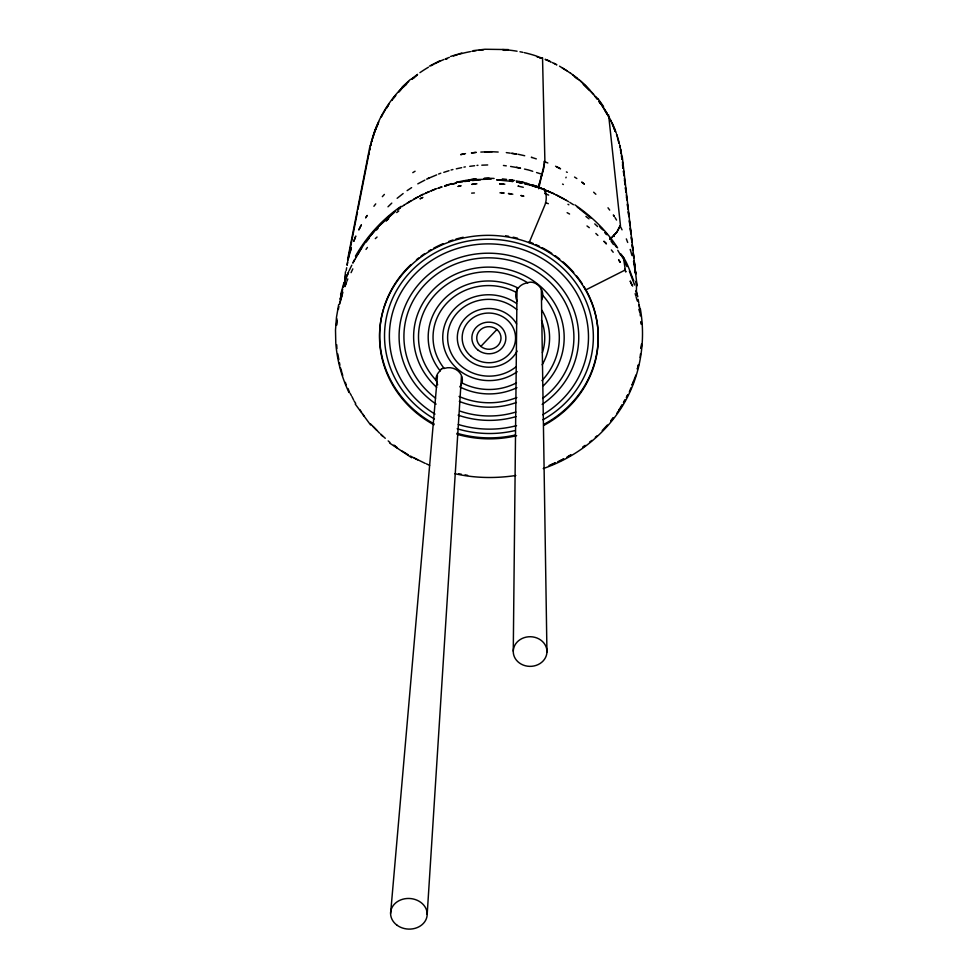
<?xml version="1.0" encoding="UTF-8"?>
<svg xmlns="http://www.w3.org/2000/svg" width="978" height="978" viewBox="0 0 978 978"><rect width="100%" height="100%" fill="white"/><g stroke="black" fill="none" stroke-linecap="round" stroke-linejoin="round"><path stroke-width="1.47" d="M437.667 384.843L435.907 379.598A13.252 12.237 4.4 0 1 440.137 370.833A60.709 56.467 2.2 0 1 443.181 300.05A60.709 56.467 2.2 0 1 518.193 288.143A13.46 12.616 -0.5 0 1 527.228 282.923C534.575 279.561 543.634 287.923 542.643 295.772A13.46 12.616 -0.5 0 1 541.69 300.05M513.267 651.14L517.032 288.718M516.47 382.85A55.844 51.944 2.2 0 1 462.032 382.948L460.956 384.806M636.409 292.214L636.531 285.931M336.469 325.319L336.97 318.95M517.362 301.432A13.46 12.616 -0.5 0 1 516.005 292.899L516.897 289.439L518.193 288.143M427.19 914.32L461.445 376.322M345.21 281.456L345.699 274.818M538.67 188.766L544.893 161.211L542.533 57.714L542.191 58.252M344.525 284.133L345.478 271.798M345.43 278.534L345.723 274.671M336.566 325.124L336.933 320.662M368.889 154.096L369.085 153.167L368.865 154.231M390.613 913.342L437.459 375.576M640.113 357.581L640.492 353.877M641.042 348.449L641.495 344.024M435.907 380.124L435.98 380.161A70.416 65.502 2.2 0 1 434.697 295.148A70.416 65.502 2.2 0 1 524.673 281.016L527.814 282.789M538.695 187.972C539.061 179.866 545.907 167.128 544.012 161.407L547.827 162.996M641.177 348.412L641.617 345.43M369.904 149.475L370.136 148.02L369.611 150.6M538.915 185.783L538.695 187.14L545.565 190.025M340.368 299.244L340.796 296.725M346.163 270.649L346.664 267.74M347.117 265.062L347.74 261.407M338.694 304.5L336.481 317.239L335.503 330.075L335.784 343.082C337.104 360.21 341.628 377.007 348.987 392.52M340.393 299.134L340.857 296.517L340.295 299.292M347.129 265.014L347.569 262.471M440.137 370.833L440.834 369.623A2.408 1.002 -37.2 0 1 441.371 369.061M338.339 309.476L338.889 306.566M347.606 259.573L370.112 145.392M347.948 260.185L357.459 212.043M357.96 209.329L369.158 152.495M370.735 145.722L371.285 143.216M371.567 141.957L372.985 136.834M339.635 304.182L342.887 292.202M539.086 184.879L539.391 183.546M462.032 382.948L462.154 382.386A13.252 12.237 4.4 0 0 457.826 370.76A13.252 12.237 4.4 0 0 444.807 368.29L442.288 368.486M638.365 364.843L637.326 369.171L638.561 364.88M542.594 171.81L542.924 170.539M348.021 259.928L349.574 254.194M349.892 253.009L351.175 248.241M341.077 295.197L341.725 292.838M343.351 286.823L344.354 283.131M349.916 252.947L351.359 247.691M340.601 294.83L344.024 282.422M341.126 294.928L342.691 289.28M343.4 286.713L344.537 282.569M541.054 177.189L541.898 174.304M541.152 177.128L542.191 173.595M370.638 145.013L371.017 143.778M372.728 138.155L373.902 134.341M374.329 132.91L375.21 130.037M339.513 303.363L341.787 295.992M371.371 142.054L371.958 140.196M373.339 135.869L375.149 130.16M565.895 177.813L566.115 177.177M460.137 386.591L460.858 385.014M374.782 131.92L376.114 128.289M376.554 127.079L378.767 121.944M344.928 286.664L346.505 282.41L344.953 285.747M346.933 281.248L347.801 278.913M353.828 241.211L355.564 236.603M344.464 282.85L346.652 277.067M347.092 275.869L348.449 272.3M353.853 241.163L355.809 236.028M347.129 275.82L348.559 272.067M629.343 391.933L630.981 387.728M632.057 384.941L634.759 378.021M635.138 377.043L635.883 375.112M538.829 186.798L531.127 184.683L536.127 186.199M545.528 202.727L548.365 203.681M545.431 193.681L545.418 191.309L543.927 189.145M375.589 129.182L376.762 126.517M626.507 397.643L627.778 394.77L626.348 397.374M632.118 384.977L633.903 380.955M375.246 129.927L378.229 123.436M381.872 115.502L381.237 116.883L382.948 113.888M351.065 272.654L352.813 268.889M358.889 229.793L361.053 225.368M349.036 270.82L351.787 265.209M352.911 262.935L354.586 259.512M358.926 229.732L361.383 224.769M352.985 262.813L359.415 251.664M383.51 112.898L385.662 109.133M620.59 407.814L622.032 405.21M624.905 399.99L623.463 402.606L624.979 400.124M365.699 217.776L366.994 215.673M355.906 256.713L366.139 241.089M616.91 413.278L618.047 411.432M622.081 404.855L618.622 410.503L619.93 408.706M365.796 217.654L367.166 215.441M355.442 256.187C366.726 236.456 382.349 219.243 401.078 206.334M358.082 253.84L361.64 248.106M386.383 108.35L387.826 106.076L386.383 108.118M387.3 106.59L388.963 104.267M393.865 97.458L391.872 100.221L392.337 99.658M366.004 249.39L367.41 247.434M610.675 421.31L613.292 417.753L610.773 420.858M368.755 237.63L374.268 231.114M366.237 242.006L369.305 237.923M373.914 206.272L375.735 203.876M367.765 239.035L380.955 223.693L394.134 212.226M607.424 424.99L602.203 430.564M393.205 98.619L395.821 95.502M609.979 239.463L617.057 231.872L620.455 225.539L608.609 114.915L607.913 114.805M610.162 239.219L616.825 232.165L620.04 225.759M402.361 87.934L398.779 91.944L401.469 88.937M378.131 226.872L395.503 211.346M376.481 230.026L378.193 228.143M382.337 196.664L384.391 194.414M402.899 87.604L406.518 84.145M480.846 346.408A12.139 11.296 2.2 0 0 500.773 340.258A12.139 11.296 2.2 0 0 484.99 327.251A12.139 11.296 2.2 0 0 480.846 346.408L496.885 329.537M387.997 206.798L391.787 203.106M389.721 215.979L386.506 219.048L388.645 217.116M402.19 87.018L410.589 79.267M386.151 220.869L388.034 219.133M386.359 220.698L388.743 218.559M375.307 238.608L377.056 237.043M404.941 85.392L406.567 84.035M417.288 75.049L415.027 76.944M582.864 447.423L585.088 445.601M595.309 437.264L597.155 435.76M397.141 198.302L403.132 193.546M397.643 209.708L400.014 207.813M441.396 369.085L442.178 368.547M397.618 209.585L399.941 207.813M396.689 212.556L398.743 211.003M397.643 209.744L400.026 207.959M411.836 79.291L414.501 77.323L412.655 78.619M582.986 446.983L585.162 445.381M589.6 442.105L591.873 440.418M407.105 190.624L411.628 187.629M401.579 206.798L403.828 205.319M407.203 203.118L411.09 200.576M567.13 457.313L570.761 455.027M412.789 172.641L415.075 171.236M404.122 205.025L418.67 196.554L413.89 199.084M560.443 460.76L563.683 458.939L557.717 461.75M567.24 456.934L570.785 454.941M417.802 183.852L424.868 180.111M419.709 195.991L422.851 194.316M606.751 112.666L599.893 102.115L611.433 121.345M608.12 115.783L608.243 115.098M429.476 66.101L439.794 60.819M427.863 178.583L429.134 177.935M420.063 198.791L422.362 197.617M614.38 234.916L613.695 235.27L614.331 236.444M419.794 195.979L429.574 191.456L425.723 193.106M420.357 198.668L422.863 197.422M551.506 464.684L555.333 462.875L549.025 465.491M623.683 259.965L623.512 257.483L620.321 253.657C627.46 260.992 629.759 271.847 633.83 280.979M426.604 179.108L436.677 174.879M435.21 189.109L430.748 190.991L436.799 188.607M440.797 173.216L438.609 174.011M543.23 468.572C571.837 458.706 597.521 440.381 615.614 416.078L615.7 415.968C638.5 385.613 646.91 345.967 640.333 308.755M444.88 185.759L447.264 184.964M446.274 185.307L451.433 183.583M445.711 59.303L447.154 58.827M443.792 172.348L448.988 170.71M438.132 188.179L442.044 186.92L438.413 187.959M444.525 186.126L448.058 184.989M452.9 169.524L451.078 170.001M450.601 56.443L461.787 53.044M444.611 186.126L449.635 184.634M459.464 181.651L456.31 182.409L464 180.612M450.98 184.329L456.359 183.118L451.225 184.17M456.31 168.827L461.665 167.654M460.662 154.61L464.305 153.827M465.32 166.871L463.927 167.116M458.046 186.407L460.577 185.869M460.895 154.585L465.491 153.632M460.235 182.324L462.814 181.798M458.291 186.37L461.066 185.808M464.88 180.514L475.284 178.974M468.853 179.928L476.518 178.852M465.552 181.419L469.672 180.869L464.354 181.48M472.191 180.527L474.721 180.184M469.758 166.346L474.611 165.722M476.347 152.336L471.42 152.947L475.491 152.47M477.949 165.306L477.007 165.392M471.787 184.365L475.626 183.901M473.254 50.648L484.917 49.255L508.413 49.585M515.809 475.504C495.589 478.523 474.782 478.242 454.819 473.67M473.596 180.417L477.716 179.94M472.056 184.365L476.922 183.803M471.64 193.131L474.416 192.947M483.927 178.473L487.631 178.253M484.244 178.485L489.171 178.24M476.213 180.111L480.381 179.915M481.799 165.184L487.692 164.952M480.834 152.067L490.956 151.688M484.77 151.908L492.252 151.7M477.582 179.512L491.164 179.121M503.413 50.281L505.528 50.33M488.413 178.277L494.098 178.448M501.934 180.074L496.665 179.866L512.778 181.492M491.604 151.712L498.181 152.042M499.611 183.876L503.45 184.06M499.954 192.8L504.147 193.033L501.201 192.617M499.892 183.913L504.844 184.194M502.362 178.901L506.653 179.414M509.465 179.744L512.276 180.086M510.174 181.126L512.802 181.456M509.33 179.769L514.391 180.441M506.311 152.605L510.235 153.143M516.396 153.974L511.531 153.314L516.934 154.096M503.438 165.465L506.298 165.857M510.589 166.443L520.516 168.179L516.531 167.262M508.462 193.644L511.347 194.047M458.719 473.829L461.31 474.196M517.949 182.25L516.677 182.067L522.118 183.241L519.33 182.568M518.658 186.199L517.949 186.089L523.291 187.287M508.572 193.448L512.814 194.206M521.103 195.686L523.853 196.175L521.091 195.429M465.1 474.868L467.606 475.369M516.188 180.906L524.355 182.617M527.399 184.39L524.783 183.827L531.03 185.307M518.279 154.292L524.709 155.746M524.501 169.072L528.487 169.964M519.037 181.505L526.714 183.241M532.02 157.458L531.323 157.299L536.323 158.888M536.983 56.822L538.096 57.127M526.934 183.399L529.734 184.255M529.856 185.025L536.494 187.091L532.399 185.759M537.778 187.495L540.357 188.289M536.543 172.531L540.577 173.815M529.391 170.221L532.741 171.309M538.964 187.898L542.68 189.121M542.362 58.301L535.541 55.734A127.592 122.079 2.2 0 0 524.269 52.641M539.722 57.849L541.017 58.338L540.211 58.008M425.137 463.352L414.11 457.949M538.768 187.275L541.494 188.375M543.976 189.659L554.11 193.815M544.697 193.448L548.658 195.087M555.577 166.236L560.541 168.803L556.885 166.92M543.756 189.475L554.343 193.925M417.606 459.831L410.467 456.078M426.31 463.816L429.635 465.332M552.118 62.494L556.861 64.866L554.208 63.362M555.614 194.573L568.597 201.639M547.79 190.967L550.308 192.25M555.443 194.512L564.086 198.986M565.321 199.622L566.017 199.989M567.973 204.316L568.854 204.781M566.409 171.92L567.264 172.36M562.558 184.072L563.365 184.5M408.376 454.88L402.288 451.151M567.13 212.678L569.575 214.035M562.362 67.971L567.093 70.881M411.689 457.728L389.623 443.071M559.514 66.174L566.824 70.783M569.807 202.409L573.45 204.72M574.551 177.055L576.837 178.522M397.031 447.472L393.804 445.198L397.435 448.083M567.949 71.48L570.003 72.934M573.071 75.098L577.436 78.436M577.252 207.153L578.463 208.021M574.905 204.867C591.678 216.309 606.58 230.735 617.607 247.85M579.624 208.986L590.296 217.507M581.861 182.177L584.233 183.901M586.996 225.967L589.306 227.691M585.908 216.444L589.013 218.852M581.873 182.25L584.269 184.108M570.529 73.105L577.216 78.338M579.893 80.428L578.255 79.145L585.406 85.343L597.644 99.181M575.088 77.201L577.362 78.973M379.623 433.193L373.07 426.481M380.76 434.22L385.283 438.291M388.168 440.895L389.916 442.472M594.758 223.876L597.619 226.541M588.903 216.101L591.042 218.094M593.646 192.201L595.859 194.267M580.724 81.076L593.622 94.255M583.854 84.609L590.052 90.551M595.846 233.473L597.9 235.453M582.876 83.717L589.208 89.964M370.601 423.951L376.811 430.32M380.674 434.269L382.777 436.42M544.196 189.133C546.714 193.607 546.873 200.038 544.917 205.001L529.135 242.691L529.135 241.872A109.279 101.663 2.2 0 1 533.108 243.436M601.604 228.265L603.438 230.405M605.284 232.544L607.118 234.683M599.832 226.823L601.507 228.766M604.82 232.63L606.446 234.524M542.656 295.222L544.954 297.911A70.416 65.502 2.2 0 1 541.922 380.625M596.14 97.225L597.558 98.9M595.076 96.492L597.509 99.353M370.589 424.99L355.21 404.024M611.36 249.916L613.194 252.251M598.817 101.382L600.639 103.717L599.098 101.443M609.649 237.984L612.252 241.493M614.856 244.989L616.592 247.324M611.103 241.297L613.499 244.537M607.998 207.788L609.685 210.087M614.16 216.15L613.316 215.001L614.343 216.407M617.766 250.319L620.834 255.392M597.888 98.546L603.56 106.492M621.433 255.478L622.839 257.569M354.109 401.004L355.723 403.437M359.855 409.66L361.518 412.166M362.85 414.183L364.195 416.2M621.543 255.588L622.949 257.899M615.003 217.532L616.531 220.062M604.795 110.123L606.788 113.521M609.245 117.715L608.817 116.993L609.453 118.167M350.161 393.437L351.359 395.54M606.152 112.054L607.497 114.524M610.798 120.636L613.108 125.881M624.587 261.811L626.959 266.554M620.345 226.383L622.057 229.83M351.958 396.591L353.571 399.904M630.297 281.224L632.619 286.114M630.248 281.236L631.837 284.965M612.521 124.756L615.125 130.954M348.009 388.535L349.562 392.398M629.392 271.114L634.135 283.767M626.336 238.889L627.693 242.458M634.319 284.415L634.551 285.038M630.517 250.026L630.284 249.414L631.971 255.527M340.381 367.581L341.701 371.518M345.344 382.349L346.126 384.709M636.177 297.3L637.375 301.077M623.402 257.251L625.174 269.121A2.469 0.782 -29.3 0 1 623.072 271.077L585.577 290.014L585.529 289.158M617.436 137.531L618.988 143.436M637.583 296.175L636.067 290.723L637.693 296.811M635.162 293.608L635.834 296.065M616.519 134.292L617.008 136.076M633.707 262.031L633.548 261.419L635.578 273.033L635.223 270.026M342.043 372.826L342.703 375.442M337.752 353.853L338.865 359.684M339.427 362.606L339.904 365.087M620.614 150.209L621.03 152.507L620.651 149.548M621.507 155.172L622.094 159.255L621.592 156.333M638.145 299.378L638.817 303.229M639.062 304.623L639.551 307.41M639.16 309.28L639.673 312.226M620.04 147.299L619.636 144.952A127.592 122.079 2.2 0 1 621.922 157.213M620.468 149.817L621.128 153.607M634.636 267.642L635.724 274.219L635.187 269.683M639.025 304.464L639.636 308.18M639.38 308.962L639.698 311.456M641.055 321.75L641.397 324.39L641.299 321.542M621.531 156.37L621.935 159.39M623.047 168.179L622.485 164.646M623.402 171.199L623.952 175.747M624.49 180.294L625.04 184.842M625.394 187.874L625.944 192.409M626.482 196.957L626.849 199.989M627.387 204.536L627.937 209.084M628.304 212.104L628.842 216.651M629.38 221.199L629.93 225.747M630.297 228.779L630.834 233.314M631.372 237.862L631.922 242.41M632.289 245.441L632.827 249.989M633.194 253.009L633.732 257.556M634.282 262.104L634.82 266.652M622.326 157.165L637.008 285.344M622.46 161.822L623.169 167.837M623.524 170.844L624.05 175.355M624.404 178.351L625.113 184.365M625.468 187.373L626.006 191.884M626.36 194.891L626.886 199.39M627.424 203.901L627.949 208.412M628.304 211.419L628.842 215.93M629.367 220.441L629.905 224.94M630.26 227.947L630.969 233.962M631.323 236.969L631.861 241.48M632.216 244.488L632.925 250.49M633.279 253.498L633.805 258.009M634.16 261.016L634.869 267.031M640.15 313.302L640.345 315.894M636.226 281.273L636.544 285.368M636.213 281.407L636.568 286.505M336.701 344.721L336.921 348.584M541.323 289.341L546.946 652.02A16.846 14.817 0.3 0 1 521.237 664.135A16.846 14.817 0.3 0 1 522.142 638.475A16.846 14.817 0.3 0 1 546.946 652.02M370.503 145.49A127.592 122.079 2.2 0 1 408.67 81.504M411.921 78.729A127.592 122.079 2.2 0 1 417.582 74.34M419.929 72.665A127.592 122.079 2.2 0 1 428.413 67.237M430.919 65.807A127.592 122.079 2.2 0 1 433.45 64.438M434.733 63.766A127.592 122.079 2.2 0 1 443.939 59.499M445.283 58.949A127.592 122.079 2.2 0 1 449.354 57.384M453.474 55.954A127.592 122.079 2.2 0 1 457.655 54.658M459.049 54.255A127.592 122.079 2.2 0 1 470.43 51.614M471.873 51.345A127.592 122.079 2.2 0 1 476.2 50.66M479.11 50.281A127.592 122.079 2.2 0 1 483.487 49.841M502.521 49.572A127.592 122.079 2.2 0 1 517.081 51.223M519.966 51.748A127.592 122.079 2.2 0 1 522.839 52.335M612.02 122.617A127.592 122.079 2.2 0 1 616.201 132.971M616.653 134.279A127.592 122.079 2.2 0 1 619.38 143.619M622.668 165.453A127.592 122.079 2.2 0 1 622.778 168.204M541.934 310.283A60.709 56.467 2.2 0 1 542.167 364.782M516.91 387.679A60.709 56.467 2.2 0 1 460.051 386.995M541.482 320.344A55.844 51.944 2.2 0 1 542.411 352.63M444.22 368.486A55.844 51.944 2.2 0 1 446.848 303.119A55.844 51.944 2.2 0 1 516.139 292.324M516.824 397.533A70.416 65.502 2.2 0 1 459.061 396.432M436.677 387.312A75.282 70.025 2.2 0 1 434.587 288.376A75.282 70.025 2.2 0 1 540.92 286.798A75.282 70.025 2.2 0 1 543.401 385.735M516.421 402.471A75.282 70.025 2.2 0 1 459.305 401.383M435.577 398.205A84.988 79.059 2.2 0 1 426.604 282.813A84.988 79.059 2.2 0 1 550.895 283.143A84.988 79.059 2.2 0 1 542.607 398.486M515.846 412.044A84.988 79.059 2.2 0 1 459.77 411.041M517.117 351.102A31.565 29.364 2.2 0 1 469.367 360.833A31.565 29.364 2.2 0 1 468.511 315.307A31.565 29.364 2.2 0 1 516.616 323.975M516.262 366.616A41.284 38.399 2.2 0 1 458.975 364.06A41.284 38.399 2.2 0 1 459.403 310.711A41.284 38.399 2.2 0 1 516.714 309.537M517.191 371.713A46.137 42.91 2.2 0 1 455.112 366.75A46.137 42.91 2.2 0 1 454.574 308.803A46.137 42.91 2.2 0 1 516.555 303.486M436.09 404.122A89.854 83.582 2.2 0 1 422.044 280.625A89.854 83.582 2.2 0 1 555.455 280.967A89.854 83.582 2.2 0 1 542.142 404.403M515.956 416.64A89.854 83.582 2.2 0 1 458.132 415.161M435.002 414.097A99.56 92.617 2.2 0 1 413.743 275.405A99.56 92.617 2.2 0 1 564.208 276.285A99.56 92.617 2.2 0 1 542.717 414.733M516.531 425.65A99.56 92.617 2.2 0 1 458.266 424.476M434.44 418.951A104.426 97.14 2.2 0 1 409.635 272.752A104.426 97.14 2.2 0 1 568.585 273.962A104.426 97.14 2.2 0 1 542.949 419.782M514.795 430.626A104.426 97.14 2.2 0 1 457.178 428.743M583.988 286.542A109.279 101.663 2.2 0 1 543.829 424.403M515.198 435.039A109.279 101.663 2.2 0 1 456.97 433.266M434.049 423.841A109.279 101.663 2.2 0 1 383.449 309.121M383.853 307.777A109.279 101.663 2.2 0 1 410.943 264.598M416.445 259.745A109.279 101.663 2.2 0 1 418.743 257.923M421.102 256.15A109.279 101.663 2.2 0 1 424.733 253.595M428.486 251.199A109.279 101.663 2.2 0 1 431.041 249.671M433.645 248.229A109.279 101.663 2.2 0 1 443.095 243.681M448.682 241.48A109.279 101.663 2.2 0 1 452.973 240.013M455.87 239.133A109.279 101.663 2.2 0 1 463.205 237.263M505.626 235.808A109.279 101.663 2.2 0 1 508.633 236.297M513.12 237.177A109.279 101.663 2.2 0 1 517.558 238.229M535.712 244.561A109.279 101.663 2.2 0 1 539.575 246.37M542.093 247.654A109.279 101.663 2.2 0 1 551.812 253.375M555.284 255.759A109.279 101.663 2.2 0 1 559.746 259.133M562.961 261.798A109.279 101.663 2.2 0 1 573.731 272.507M576.372 275.674A109.279 101.663 2.2 0 1 582.362 283.95M433.963 424.807A109.377 101.736 2.2 0 1 405.173 271.199A109.377 101.736 2.2 0 1 572.619 272.055A109.377 101.736 2.2 0 1 543.841 425.369M516.616 435.675A109.377 101.736 2.2 0 1 456.909 434.232M394.11 97.152L394.916 96.272L394.11 97.152M624.685 269.378L625.81 271.75L624.685 269.378M547.814 60.367L545.125 59.352L550.92 61.907L547.814 60.367M605.578 242.862L603.878 241.224L606.409 243.913L605.578 242.862M620.138 262.153L618.622 259.745L620.089 262.177M614.954 130.001L613.646 127.189L615.431 131.529L614.954 130.001M477.631 349.757A16.993 15.807 2.2 0 0 505.528 341.163A16.993 15.807 2.2 0 0 483.45 322.948A16.993 15.807 2.2 0 0 477.631 349.757M471.176 356.408A26.712 24.841 2.2 0 0 515.039 342.972A26.712 24.841 2.2 0 0 480.394 314.293A26.712 24.841 2.2 0 0 471.176 356.408M396.97 925.176A18.301 15.306 3.7 0 0 426.873 916.973A18.301 15.306 3.7 0 0 402.838 899.21A18.301 15.306 3.7 0 0 396.97 925.176"/></g></svg>
